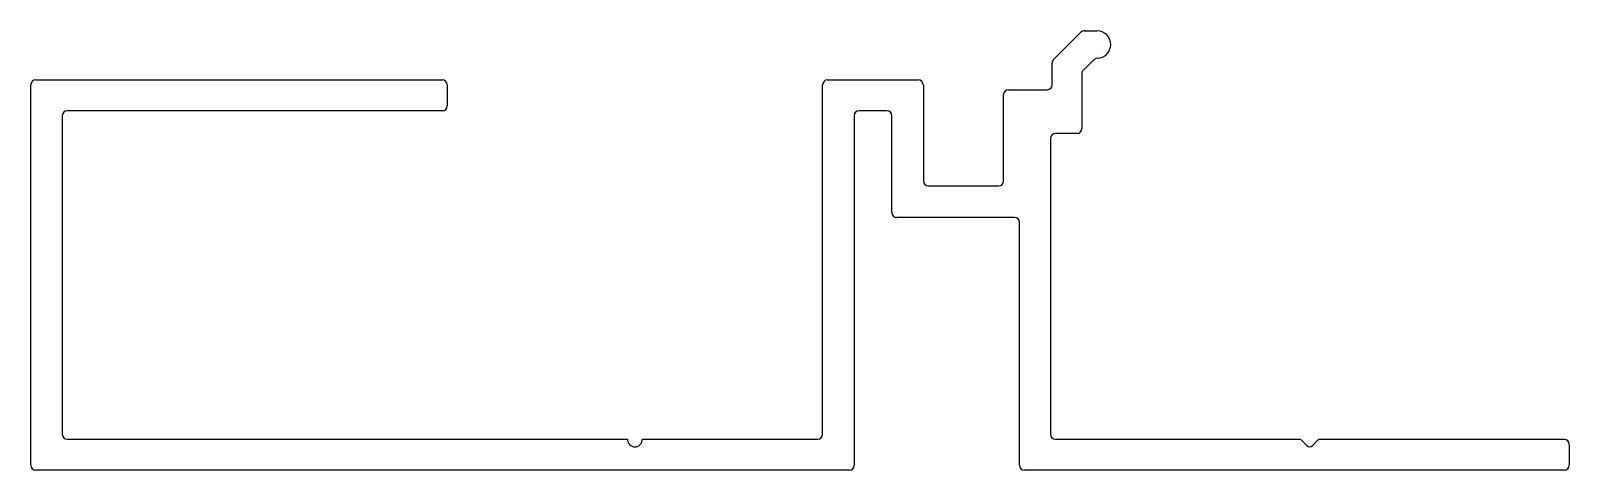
# Model space of a CAD drawing. Extents: x -28.2 to 49.8, y 0.9 to 23.2.
import ezdxf

# ---------------------------------------------------------------- set-up
doc = ezdxf.new("R2010")
doc.units = 0
doc.layers.add('1', color=4, linetype='CONTINUOUS')

msp = doc.modelspace()

# ---------------------------------------------------------------- linework, layer by layer
at = {"layer": '1', "color": 7}
for p, q in [((23.662, 21.72), (25.049, 23.107)), ((25.229, 23.181), (25.858, 23.181)), ((23.588, 20.437), (23.588, 21.54)), ((25.701, 21.708), (25.161, 21.168)), ((-28.247, 1.107), (-28.247, 20.434)), ((-27.997, 20.684), (-7.361, 20.684)), ((-7.112, 20.434), (-7.112, 19.363)), ((11.938, 2.677), (11.938, 20.434)), ((12.188, 20.684), (16.799, 20.684)), ((17.049, 20.434), (17.049, 15.546)), ((25.088, 20.991), (25.088, 18.208)), ((21.121, 15.546), (21.121, 19.937)), ((21.371, 20.187), (23.338, 20.187)), ((-26.647, 18.864), (-26.647, 2.677)), ((-7.361, 19.114), (-26.397, 19.114)), ((-7.112, 19.363), (-7.112, 19.363)), ((13.538, 18.864), (13.538, 1.107)), ((15.199, 19.114), (13.788, 19.114)), ((15.449, 13.95), (15.449, 18.864)), ((24.838, 17.958), (23.749, 17.958)), ((23.499, 17.708), (23.499, 2.678)), ((17.299, 15.296), (20.871, 15.296)), ((21.68, 13.7), (15.699, 13.7)), ((21.929, 1.108), (21.929, 13.451)), ((-26.398, 2.428), (2.032, 2.428)), ((2.794, 2.428), (11.689, 2.428)), ((23.749, 2.428), (36.195, 2.428)), ((36.195, 2.428), (36.516, 2.107)), ((36.803, 2.107), (37.124, 2.428)), ((37.124, 2.428), (49.578, 2.428)), ((49.827, 2.178), (49.827, 1.108)), ((13.288, 0.857), (-27.997, 0.857)), ((49.577, 0.858), (22.179, 0.858))]:
    msp.add_line(p, q, dxfattribs=at)
for centre, radius, start, end in [((25.229, 22.927), 0.254, 90, 135), ((25.858, 22.481), 0.7, 0, 90), ((25.858, 22.481), 0.7, 271.20561, 360), ((23.842, 21.54), 0.254, 135, 180), ((25.338, 20.991), 0.25, 135, 180), ((25.878, 21.531), 0.25, 91.20561, 135), ((-27.997, 20.434), 0.25, 90, 180), ((-7.361, 20.434), 0.249, 0, 90), ((12.188, 20.434), 0.25, 90, 180), ((16.799, 20.434), 0.249, 360, 90), ((23.338, 20.437), 0.25, 270, 0), ((21.371, 19.937), 0.25, 90, 180), ((-26.397, 18.864), 0.25, 90, 180), ((-7.361, 19.363), 0.249, 270, 0), ((13.788, 18.864), 0.25, 90, 180), ((15.199, 18.864), 0.249, 360, 90), ((23.749, 17.708), 0.25, 90, 180), ((24.838, 18.208), 0.25, 270, 0), ((17.299, 15.546), 0.25, 180, 270), ((20.871, 15.546), 0.25, 270, 0), ((15.699, 13.95), 0.25, 180, 270), ((21.68, 13.451), 0.249, 0, 90), ((-26.398, 2.677), 0.249, 180, 270), ((2.413, 2.428), 0.381, 180, 0), ((11.689, 2.677), 0.249, 270, 360), ((23.749, 2.678), 0.25, 180, 270), ((49.578, 2.178), 0.249, 0, 90), ((36.66, 2.251), 0.203, 225, 315), ((-27.997, 1.107), 0.25, 180, 270), ((13.288, 1.107), 0.25, 270, 360), ((22.179, 1.108), 0.25, 180, 270), ((49.577, 1.108), 0.25, 270, 360)]:
    msp.add_arc(centre, radius, start, end, dxfattribs=at)

doc.saveas('drawing.dxf')
